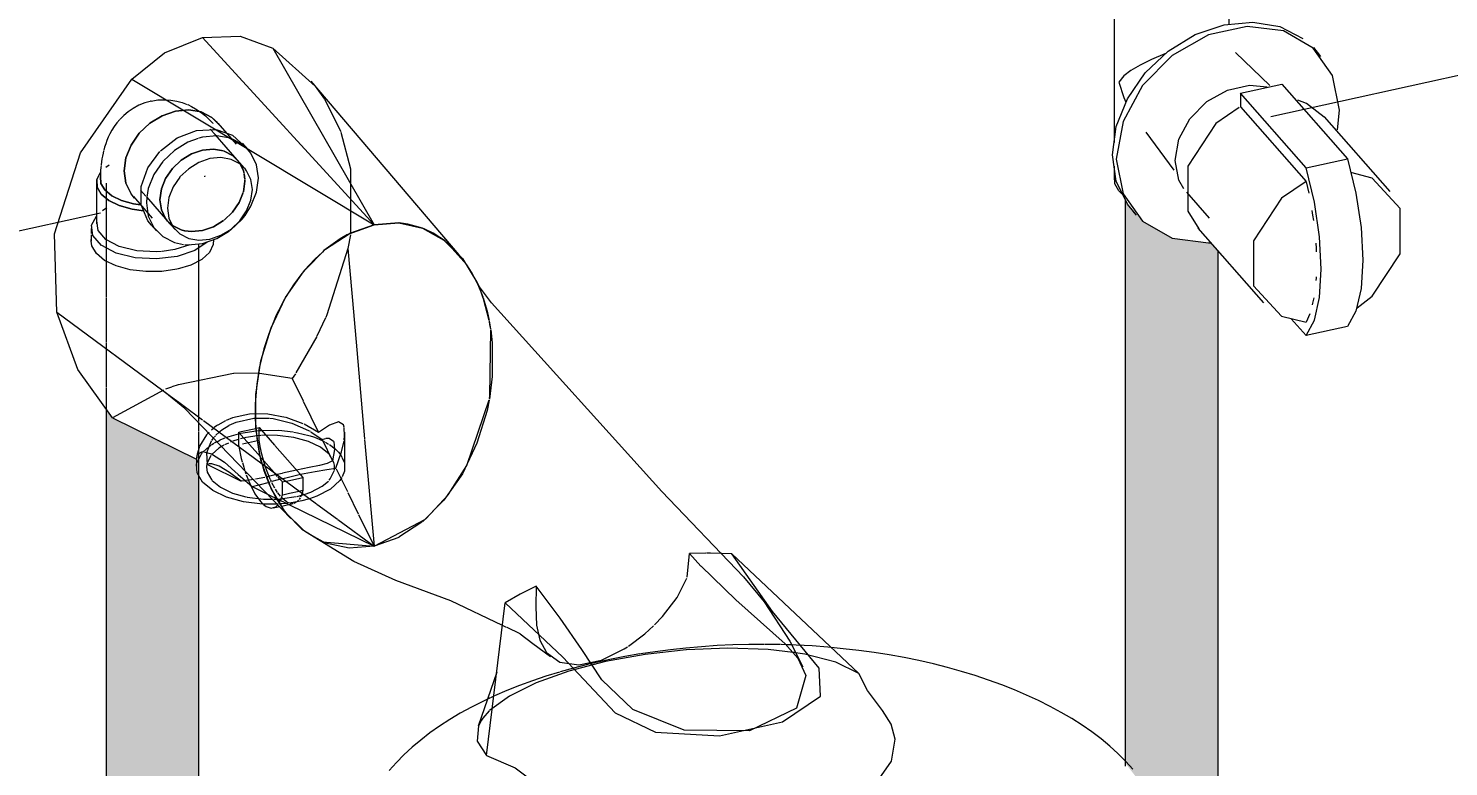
# Model space of a CAD drawing. Header units: metres. Extents: x -24.8 to 3.4, y -2.1 to 25.8.
# Drawn here: x -22.8094 to -22.4266, y 15.3163 to 15.5152 of the extents above; entities that cross this region are included whole.
import ezdxf

# ---------------------------------------------------------------- set-up
doc = ezdxf.new("R2010")
doc.units = ezdxf.units.M
for name, color, linetype, lineweight in [('A-ANNO-DIMS', 7, 'Continuous', 5), ('A-ANNO-DIMS-20', 7, 'Continuous', 5), ('P-PIPE', 7, 'Continuous', 5), ('P-SANR-FIXT', 7, 'Continuous', 5)]:
    doc.layers.add(name, color=color, linetype=linetype, lineweight=lineweight)
doc.styles.add('Century Gothic_1', font='GOTHIC.TTF', dxfattribs={"height": 0.02})
doc.dimstyles.new('Setores_1_mm', dxfattribs={"dimscale": 0.3048, "dimtxt": 0.020883, "dimasz": 0.208333, "dimexe": 0.15748, "dimexo": 0.098425, "dimgap": 0.114829, "dimtad": 1, "dimrnd": 0.01, "dimzin": 0, "dimdsep": 46, "dimtxsty": 'Century Gothic_1', "dimblk1": 'OBLIQUE', "dimblk2": 'OBLIQUE', "dimsah": 1, "dimcen": 0.09, "dimazin": 0, "dimtfac": 1, "dimtdec": 4, "dimtix": 1, "dimtmove": 0, "dimatfit": 3, "dimfxl": 1, "dimtvp": 1, "dimtolj": 1, "dimtzin": 0, "dimarcsym": 2})

# ---------------------------------------------------------------- blocks, each defined once
blk = doc.blocks.new('UT_Chuveiro ou ducha - UT_Elétrico-3241184-BWC GUARITA')
at = {"layer": 'P-SANR-FIXT'}
for p, q in [((-22.71624, 15.46228), (-22.76248, 15.51271)), ((-22.74347, 15.50989), (-22.73209, 15.49962)), ((-22.74347, 15.50989), (-22.71624, 15.46228)), ((-22.78149, 15.50155), (-22.71624, 15.46228)), ((-22.69328, 15.45421), (-22.73318, 15.50095)), ((-22.72337, 15.45962), (-22.72536, 15.45849)), ((-22.7071, 15.46248), (-22.70947, 15.46278)), ((-22.73568, 15.44913), (-22.73793, 15.44609)), ((-22.8017, 15.4387), (-22.77107, 15.41609)), ((-22.7446, 15.43291), (-22.74591, 15.42883)), ((-22.74825, 15.41406), (-22.74825, 15.40982)), ((-22.7867, 15.41024), (-22.7641, 15.39914)), ((-22.76411, 15.39946), (-22.76411, 15.39696)), ((-22.74592, 15.3961), (-22.7446, 15.39256)), ((-22.74906, 15.39175), (-22.7442, 15.38937)), ((-22.74343, 15.38597), (-22.74159, 15.38638)), ((-22.73982, 15.38446), (-22.73567, 15.38025)), ((-22.61978, 15.3736), (-22.62247, 15.37371)), ((-22.58554, 15.34136), (-22.61978, 15.3736)), ((-22.6859, 15.31928), (-22.68086, 15.3604)), ((-22.6734, 15.34949), (-22.66869, 15.34598)), ((-22.68315, 15.34173), (-22.68814, 15.32716))]:
    blk.add_line(p, q, dxfattribs=at)
at = {"layer": 'P-SANR-FIXT', "color": 8, "true_color": 0x808080}
for p, q in [((-22.73209, 15.49962), (-22.72959, 15.49612)), ((-22.72959, 15.49612), (-22.72522, 15.48741)), ((-22.75112, 15.47755), (-22.75309, 15.4798)), ((-22.77187, 15.46329), (-22.76986, 15.461)), ((-22.7229, 15.45987), (-22.72315, 15.45974)), ((-22.71624, 15.46228), (-22.72282, 15.45991)), ((-22.70952, 15.46279), (-22.71624, 15.46228)), ((-22.70315, 15.46137), (-22.7071, 15.46248)), ((-22.70276, 15.46121), (-22.703, 15.46131)), ((-22.697, 15.45782), (-22.7003, 15.46003)), ((-22.72929, 15.45566), (-22.72973, 15.4553)), ((-22.72536, 15.45849), (-22.72917, 15.45576)), ((-22.73219, 15.45304), (-22.73496, 15.45001)), ((-22.7351, 15.44984), (-22.73568, 15.44913)), ((-22.68838, 15.44648), (-22.68997, 15.44952)), ((-22.73793, 15.44609), (-22.73997, 15.44287)), ((-22.68849, 15.4467), (-22.68837, 15.44643)), ((-22.68831, 15.44631), (-22.68813, 15.44591)), ((-22.68737, 15.44409), (-22.6883, 15.44629)), ((-22.68808, 15.4458), (-22.68691, 15.44283)), ((-22.68679, 15.44249), (-22.68737, 15.44409)), ((-22.74, 15.44282), (-22.74072, 15.44156)), ((-22.68519, 15.43647), (-22.68672, 15.44228)), ((-22.74257, 15.43788), (-22.7446, 15.43291)), ((-22.68517, 15.43634), (-22.6848, 15.43423)), ((-22.74591, 15.42883), (-22.74716, 15.4236)), ((-22.75414, 15.4222), (-22.76895, 15.41919)), ((-22.74731, 15.42225), (-22.75401, 15.42221)), ((-22.77299, 15.4177), (-22.7867, 15.41024)), ((-22.77082, 15.41854), (-22.7724, 15.41794)), ((-22.76903, 15.41917), (-22.77072, 15.41858)), ((-22.74783, 15.41932), (-22.74825, 15.41406)), ((-22.77107, 15.41609), (-22.76789, 15.41375)), ((-22.76779, 15.41367), (-22.76247, 15.40975)), ((-22.69119, 15.39744), (-22.68518, 15.41511)), ((-22.75336, 15.40912), (-22.7486, 15.41016)), ((-22.7486, 15.41016), (-22.74815, 15.4102)), ((-22.74825, 15.40982), (-22.74783, 15.40475)), ((-22.76219, 15.40954), (-22.74635, 15.39786)), ((-22.75839, 15.40826), (-22.75928, 15.40761)), ((-22.75627, 15.40946), (-22.75832, 15.4083)), ((-22.75799, 15.40642), (-22.75774, 15.40664)), ((-22.75525, 15.40829), (-22.75336, 15.40912)), ((-22.74685, 15.39971), (-22.75274, 15.4064)), ((-22.75274, 15.4064), (-22.75274, 15.40294)), ((-22.7525, 15.40645), (-22.74811, 15.40741)), ((-22.7633, 15.40249), (-22.76392, 15.40048)), ((-22.76229, 15.40112), (-22.76069, 15.40254)), ((-22.76128, 15.40088), (-22.76003, 15.40405)), ((-22.75998, 15.40413), (-22.75928, 15.40508)), ((-22.75281, 15.40441), (-22.7543, 15.40393)), ((-22.75274, 15.40294), (-22.75266, 15.4025)), ((-22.76109, 15.39766), (-22.76128, 15.40086)), ((-22.74715, 15.40076), (-22.74592, 15.3961)), ((-22.76109, 15.39766), (-22.75207, 15.39323)), ((-22.75136, 15.39692), (-22.75104, 15.39592)), ((-22.75098, 15.39575), (-22.75077, 15.39513)), ((-22.69622, 15.38953), (-22.69122, 15.39738)), ((-22.75094, 15.39332), (-22.75207, 15.39323)), ((-22.74855, 15.39366), (-22.75078, 15.39334)), ((-22.74906, 15.39175), (-22.74692, 15.39228)), ((-22.7446, 15.39256), (-22.74257, 15.38849)), ((-22.74596, 15.38838), (-22.74331, 15.38834)), ((-22.7442, 15.38937), (-22.74233, 15.38845)), ((-22.70229, 15.38302), (-22.69626, 15.38948)), ((-22.74043, 15.38524), (-22.73982, 15.38446)), ((-22.71624, 15.37564), (-22.70234, 15.38298)), ((-22.70334, 15.38213), (-22.70951, 15.37808)), ((-22.70958, 15.37805), (-22.71624, 15.37564)), ((-22.63186, 15.36731), (-22.63121, 15.37371)), ((-22.62678, 15.37378), (-22.63121, 15.37371)), ((-22.63121, 15.37371), (-22.62815, 15.37031)), ((-22.68051, 15.3538), (-22.6816, 15.35432)), ((-22.67684, 15.35205), (-22.68037, 15.35374)), ((-22.67684, 15.35205), (-22.6734, 15.34949)), ((-22.62797, 15.34859), (-22.63218, 15.34823)), ((-22.62374, 15.34888), (-22.62797, 15.34859)), ((-22.60669, 15.34915), (-22.61096, 15.34921)), ((-22.60521, 15.3491), (-22.60649, 15.34914)), ((-22.60541, 15.34933), (-22.60199, 15.34547)), ((-22.63222, 15.34822), (-22.63636, 15.34778)), ((-22.66252, 15.34281), (-22.66604, 15.34182)), ((-22.68394, 15.33524), (-22.6848, 15.33484)), ((-22.68517, 15.33127), (-22.6869, 15.32932)), ((-22.68748, 15.32847), (-22.68811, 15.32726)), ((-22.68709, 15.32906), (-22.68729, 15.32877))]:
    blk.add_line(p, q, dxfattribs=at)
at = {"layer": 'P-SANR-FIXT', "color": 254, "true_color": 0xdfdfdf}
for p, q in [((-22.75257, 15.47913), (-22.75236, 15.47882)), ((-22.75242, 15.40604), (-22.75215, 15.4061)), ((-22.75209, 15.40612), (-22.74801, 15.40675)), ((-22.74721, 15.40415), (-22.74721, 15.40761)), ((-22.75828, 15.40401), (-22.75782, 15.40423)), ((-22.74673, 15.40549), (-22.74775, 15.40539)), ((-22.74721, 15.40415), (-22.74756, 15.40407)), ((-22.74693, 15.40258), (-22.74721, 15.40415)), ((-22.74536, 15.40556), (-22.74656, 15.4055)), ((-22.7299, 15.40398), (-22.72957, 15.40381)), ((-22.72932, 15.40368), (-22.72851, 15.4032)), ((-22.72826, 15.40305), (-22.72674, 15.4019)), ((-22.72687, 15.39749), (-22.72704, 15.39826)), ((-22.72516, 15.40015), (-22.72489, 15.39971)), ((-22.72488, 15.3997), (-22.72434, 15.39847)), ((-22.72432, 15.39839), (-22.72419, 15.39784)), ((-22.74484, 15.3944), (-22.74511, 15.39434)), ((-22.74242, 15.39495), (-22.7448, 15.39441)), ((-22.74224, 15.39446), (-22.74315, 15.39549)), ((-22.73606, 15.39494), (-22.7354, 15.39419)), ((-22.72693, 15.39608), (-22.72685, 15.39664)), ((-22.7446, 15.3929), (-22.74419, 15.39302)), ((-22.74371, 15.39315), (-22.74096, 15.39389)), ((-22.74158, 15.39372), (-22.7421, 15.3943)), ((-22.73983, 15.39321), (-22.7354, 15.39419)), ((-22.73607, 15.39058), (-22.7354, 15.39073)), ((-22.7354, 15.39073), (-22.73564, 15.38989)), ((-22.7354, 15.39419), (-22.7354, 15.39073)), ((-22.74167, 15.38753), (-22.74154, 15.38777)), ((-22.74105, 15.3865), (-22.73927, 15.38689)), ((-22.73861, 15.38736), (-22.73967, 15.38722)), ((-22.73618, 15.38779), (-22.73848, 15.38738)), ((-22.73806, 15.38716), (-22.7384, 15.38714)), ((-22.73729, 15.38743), (-22.73784, 15.3872)), ((-22.73362, 15.38846), (-22.73607, 15.38781)), ((-22.68493, 15.33478), (-22.68519, 15.33466))]:
    blk.add_line(p, q, dxfattribs=at)
at = {"layer": 'P-SANR-FIXT', "color": 9, "true_color": 0xbfbfbf}
for p, q in [((-22.75121, 15.47589), (-22.75105, 15.47457)), ((-22.75104, 15.47405), (-22.75143, 15.47117)), ((-22.75104, 15.47436), (-22.75104, 15.47405)), ((-22.77062, 15.46214), (-22.77159, 15.46299)), ((-22.7226, 15.45959), (-22.72326, 15.4559)), ((-22.72326, 15.4559), (-22.72168, 15.43787)), ((-22.72929, 15.43719), (-22.73163, 15.43223)), ((-22.72167, 15.43772), (-22.72079, 15.4276)), ((-22.73165, 15.43217), (-22.73727, 15.42237)), ((-22.72078, 15.4275), (-22.71878, 15.40462)), ((-22.73826, 15.42086), (-22.74714, 15.42224)), ((-22.73742, 15.42215), (-22.73826, 15.42086)), ((-22.73826, 15.42086), (-22.73532, 15.41482)), ((-22.7353, 15.41478), (-22.7312, 15.40635)), ((-22.74812, 15.4102), (-22.74446, 15.41015)), ((-22.73529, 15.40863), (-22.73993, 15.41034)), ((-22.75943, 15.4075), (-22.76006, 15.40696)), ((-22.75887, 15.40556), (-22.75799, 15.40642)), ((-22.75589, 15.40503), (-22.75277, 15.40596)), ((-22.74791, 15.40746), (-22.74721, 15.40761)), ((-22.74721, 15.40761), (-22.74308, 15.40292)), ((-22.7312, 15.40635), (-22.73509, 15.40854)), ((-22.73328, 15.40651), (-22.73025, 15.40442)), ((-22.72411, 15.39696), (-22.72411, 15.40641)), ((-22.76069, 15.40254), (-22.76023, 15.40287)), ((-22.76007, 15.40298), (-22.75937, 15.40342)), ((-22.75924, 15.40349), (-22.75828, 15.40401)), ((-22.7592, 15.40518), (-22.75897, 15.40545)), ((-22.75668, 15.40288), (-22.75701, 15.4027)), ((-22.75543, 15.40347), (-22.75652, 15.40296)), ((-22.75449, 15.40386), (-22.75492, 15.40369)), ((-22.74762, 15.40406), (-22.75164, 15.40318)), ((-22.74779, 15.40539), (-22.75061, 15.40495)), ((-22.74295, 15.40277), (-22.73617, 15.39506)), ((-22.73025, 15.40442), (-22.72929, 15.40472)), ((-22.73025, 15.40442), (-22.72744, 15.39863)), ((-22.72921, 15.40474), (-22.72829, 15.40479)), ((-22.72829, 15.40479), (-22.72715, 15.40397)), ((-22.71876, 15.40439), (-22.71624, 15.37564)), ((-22.76392, 15.40048), (-22.7641, 15.39914)), ((-22.75172, 15.39819), (-22.75136, 15.39692)), ((-22.74315, 15.39549), (-22.74667, 15.3995)), ((-22.72704, 15.39826), (-22.72829, 15.40043)), ((-22.72674, 15.4019), (-22.7258, 15.40097)), ((-22.7258, 15.40097), (-22.72517, 15.40016)), ((-22.74619, 15.39773), (-22.73177, 15.3871)), ((-22.74094, 15.3953), (-22.74242, 15.39495)), ((-22.72685, 15.39664), (-22.72687, 15.39749)), ((-22.7264, 15.39651), (-22.72342, 15.39038)), ((-22.74566, 15.39422), (-22.74819, 15.39372)), ((-22.74687, 15.3923), (-22.74481, 15.39285)), ((-22.74096, 15.39389), (-22.74044, 15.39403)), ((-22.72799, 15.39105), (-22.73161, 15.38916)), ((-22.74314, 15.38835), (-22.74231, 15.38838)), ((-22.7423, 15.38844), (-22.73957, 15.3871)), ((-22.73921, 15.38692), (-22.71624, 15.37564)), ((-22.73161, 15.38916), (-22.73362, 15.38846)), ((-22.73161, 15.38698), (-22.72612, 15.38293)), ((-22.72332, 15.39018), (-22.7205, 15.38438)), ((-22.72603, 15.38286), (-22.71624, 15.37564)), ((-22.7204, 15.38418), (-22.71624, 15.37564)), ((-22.604, 15.34906), (-22.60508, 15.34909)), ((-22.6028, 15.347), (-22.60326, 15.34707)), ((-22.6869, 15.32932), (-22.68709, 15.32906)), ((-22.68729, 15.32877), (-22.68748, 15.32847))]:
    blk.add_line(p, q, dxfattribs=at)
at = {"layer": 'P-SANR-FIXT', "color": 7, "true_color": 0xefefef}
for p, q in [((-22.74786, 15.40677), (-22.74726, 15.40682)), ((-22.74714, 15.40683), (-22.74654, 15.40687)), ((-22.74389, 15.39305), (-22.74416, 15.39365)), ((-22.74093, 15.39297), (-22.74158, 15.39372)), ((-22.74093, 15.38952), (-22.74093, 15.39297)), ((-22.74079, 15.393), (-22.74014, 15.39315)), ((-22.73898, 15.38995), (-22.7364, 15.39051)), ((-22.74145, 15.38796), (-22.7412, 15.3886)), ((-22.74114, 15.38877), (-22.74094, 15.38949)), ((-22.74093, 15.38848), (-22.73725, 15.38904)), ((-22.74084, 15.38954), (-22.73903, 15.38993)), ((-22.73918, 15.3869), (-22.73805, 15.38715)), ((-22.73858, 15.38716), (-22.73893, 15.38723)), ((-22.73655, 15.38811), (-22.73701, 15.38763)), ((-22.73697, 15.3891), (-22.73515, 15.38958)), ((-22.73614, 15.38874), (-22.73642, 15.38828)), ((-22.73564, 15.38989), (-22.73606, 15.38889))]:
    blk.add_line(p, q, dxfattribs=at)
at = {"layer": 'P-SANR-FIXT', "color": 7, "true_color": 0xf7f7f7}
for p, q in [((-22.74299, 15.39135), (-22.74375, 15.39277)), ((-22.74223, 15.39014), (-22.7428, 15.39102)), ((-22.74145, 15.38911), (-22.74215, 15.39003))]:
    blk.add_line(p, q, dxfattribs=at)
at = {"layer": 'P-SANR-FIXT'}
for points in [[(-22.76248, 15.51271, 0), (-22.7523, 15.5131, 0), (-22.74347, 15.50989, 0)], [(-22.78149, 15.50155, 0), (-22.77267, 15.50864, 0), (-22.76248, 15.51271, 0)], [(-22.8017, 15.4387, 0), (-22.80239, 15.45988, 0), (-22.79537, 15.48169, 0), (-22.78149, 15.50155, 0)], [(-22.73446, 15.37933, 0), (-22.73508, 15.37978, 0), (-22.74006, 15.38475, 0), (-22.74399, 15.39121, 0), (-22.74672, 15.39889, 0), (-22.74811, 15.40744, 0), (-22.74811, 15.4165, 0), (-22.74672, 15.42566, 0), (-22.74399, 15.43453, 0), (-22.74006, 15.44272, 0), (-22.73508, 15.44987, 0), (-22.72928, 15.45567, 0), (-22.72291, 15.45987, 0), (-22.71624, 15.46228, 0)], [(-22.71624, 15.46228, 0), (-22.70958, 15.46279, 0), (-22.70321, 15.46139, 0), (-22.69741, 15.45813, 0), (-22.69243, 15.45317, 0), (-22.68855, 15.44682, 0)], [(-22.7003, 15.46003, 0), (-22.70234, 15.46104, 0), (-22.70276, 15.46121, 0)], [(-22.68997, 15.44952, 0), (-22.69119, 15.45146, 0), (-22.69681, 15.45767, 0)], [(-22.72973, 15.4553, 0), (-22.73015, 15.45494, 0), (-22.73219, 15.45304, 0)], [(-22.63866, 15.39045, 0), (-22.68458, 15.4412, 0), (-22.68778, 15.44559, 0), (-22.6888, 15.44734, 0)], [(-22.74072, 15.44156, 0), (-22.7413, 15.44047, 0), (-22.74257, 15.43788, 0)], [(-22.7867, 15.41024, 0), (-22.79603, 15.4233, 0), (-22.8017, 15.4387, 0)], [(-22.74716, 15.4236, 0), (-22.74748, 15.42175, 0), (-22.74783, 15.41932, 0)], [(-22.73867, 15.3831, 0), (-22.76724, 15.41274, 0), (-22.77257, 15.4172, 0)], [(-22.74783, 15.40475, 0), (-22.74749, 15.40247, 0), (-22.74715, 15.40076, 0)], [(-22.7641, 15.39914, 0), (-22.76381, 15.40046, 0), (-22.76242, 15.40116, 0)], [(-22.76242, 15.40116, 0), (-22.76005, 15.40058, 0), (-22.75657, 15.39827, 0), (-22.75282, 15.39503, 0), (-22.74906, 15.39175, 0)], [(-22.76242, 15.39294, 0), (-22.76388, 15.39545, 0), (-22.76404, 15.39781, 0)], [(-22.74208, 15.38702, 0), (-22.7463, 15.38703, 0), (-22.75137, 15.38765, 0), (-22.75595, 15.38891, 0), (-22.75972, 15.39071, 0), (-22.76242, 15.39294, 0)], [(-22.74604, 15.38693, 0), (-22.74534, 15.38641, 0), (-22.74393, 15.38593, 0), (-22.74268, 15.38631, 0), (-22.74203, 15.38695, 0)], [(-22.74257, 15.38849, 0), (-22.7413, 15.38646, 0), (-22.74043, 15.38524, 0)], [(-22.63866, 15.39045, 0), (-22.61665, 15.36742, 0), (-22.61105, 15.36066, 0), (-22.60421, 15.35012, 0), (-22.60071, 15.34319, 0)], [(-22.6816, 15.35432, 0), (-22.69555, 15.36097, 0), (-22.71035, 15.36641, 0), (-22.72168, 15.37151, 0), (-22.73471, 15.37951, 0)], [(-22.5963, 15.34285, 0), (-22.6088, 15.35808, 0), (-22.61978, 15.3736, 0)], [(-22.67255, 15.36494, 0), (-22.67689, 15.36277, 0), (-22.68086, 15.3604, 0)], [(-22.60199, 15.34547, 0), (-22.59985, 15.34082, 0), (-22.6024, 15.33203, 0), (-22.61503, 15.32592, 0), (-22.63261, 15.3261, 0), (-22.64651, 15.33165, 0), (-22.65483, 15.33963, 0), (-22.66026, 15.34783, 0), (-22.66607, 15.35626, 0), (-22.67255, 15.36494, 0)], [(-22.68086, 15.3604, 0), (-22.66531, 15.34578, 0), (-22.65124, 15.3308, 0)], [(-22.51174, 15.31556, 0), (-22.51366, 15.3177, 0), (-22.51574, 15.31977, 0), (-22.51795, 15.32178, 0), (-22.52031, 15.32373, 0), (-22.5228, 15.32562, 0), (-22.52542, 15.32744, 0), (-22.52817, 15.3292, 0), (-22.53104, 15.33089, 0), (-22.53403, 15.33252, 0), (-22.53713, 15.33408, 0), (-22.54035, 15.33556, 0), (-22.54366, 15.33698, 0), (-22.54708, 15.33833, 0), (-22.55059, 15.3396, 0), (-22.55419, 15.3408, 0), (-22.55788, 15.34192, 0), (-22.56165, 15.34297, 0), (-22.56549, 15.34394, 0), (-22.5694, 15.34483, 0), (-22.57337, 15.34564, 0), (-22.5774, 15.34637, 0), (-22.58148, 15.34702, 0), (-22.58561, 15.34758, 0), (-22.58977, 15.34806, 0), (-22.59299, 15.34837, 0)], [(-22.65124, 15.3308, 0), (-22.64035, 15.32553, 0), (-22.62313, 15.32458, 0), (-22.60615, 15.32831, 0), (-22.59591, 15.33528, 0), (-22.5963, 15.34285, 0)], [(-22.5792, 15.33144, 0), (-22.58326, 15.33682, 0), (-22.58554, 15.34136, 0)], [(-22.68526, 15.33463, 0), (-22.68692, 15.33385, 0), (-22.69001, 15.33228, 0), (-22.69298, 15.33064, 0), (-22.69583, 15.32894, 0), (-22.69856, 15.32718, 0), (-22.70117, 15.32534, 0), (-22.70364, 15.32345, 0), (-22.70597, 15.32149, 0), (-22.70817, 15.31947, 0), (-22.71022, 15.31738, 0), (-22.71213, 15.31524, 0)], [(-22.5758, 15.32366, 0), (-22.57683, 15.32768, 0), (-22.5792, 15.33144, 0)], [(-22.68811, 15.32726, 0), (-22.68845, 15.32316, 0), (-22.6859, 15.31928, 0)], [(-22.60626, 15.30003, 0), (-22.59597, 15.30304, 0), (-22.58729, 15.30714, 0), (-22.58076, 15.31212, 0), (-22.57681, 15.31774, 0), (-22.5758, 15.32366, 0)], [(-22.6859, 15.31928, 0), (-22.67816, 15.31594, 0), (-22.67174, 15.31112, 0)]]:
    blk.add_polyline3d(points, dxfattribs=at)
at = {"layer": 'P-SANR-FIXT', "color": 8, "true_color": 0x808080}
for points in [[(-22.72515, 15.48724, 0), (-22.72258, 15.47738, 0), (-22.72255, 15.45994, 0)], [(-22.76543, 15.48136, 0), (-22.76248, 15.48237, 0), (-22.75952, 15.48265, 0), (-22.75676, 15.48218, 0)], [(-22.77393, 15.46903, 0), (-22.77354, 15.47192, 0), (-22.77239, 15.47478, 0), (-22.77057, 15.47743, 0), (-22.7682, 15.47967, 0), (-22.76544, 15.48135, 0)], [(-22.75112, 15.47755, 0), (-22.75238, 15.47869, 0), (-22.75475, 15.47989, 0), (-22.75751, 15.48037, 0), (-22.76047, 15.48009, 0), (-22.76343, 15.47907, 0), (-22.76619, 15.47738, 0), (-22.76855, 15.47515, 0)], [(-22.75661, 15.48213, 0), (-22.75439, 15.48098, 0), (-22.75257, 15.47913, 0)], [(-22.76856, 15.47514, 0), (-22.77038, 15.4725, 0), (-22.77153, 15.46964, 0), (-22.77192, 15.46675, 0)], [(-22.74903, 15.47177, 0), (-22.74942, 15.47448, 0), (-22.75056, 15.47685, 0), (-22.75108, 15.47751, 0)], [(-22.75056, 15.46602, 0), (-22.74942, 15.46888, 0), (-22.74903, 15.47177, 0)], [(-22.77187, 15.46329, 0), (-22.77239, 15.46396, 0), (-22.77354, 15.46632, 0), (-22.77393, 15.46903, 0)], [(-22.77192, 15.46675, 0), (-22.77153, 15.46403, 0), (-22.77038, 15.46167, 0), (-22.76856, 15.45982, 0), (-22.76619, 15.45862, 0), (-22.76343, 15.45815, 0), (-22.76047, 15.45843, 0), (-22.75751, 15.45945, 0), (-22.75549, 15.4606, 0)], [(-22.75536, 15.46069, 0), (-22.75475, 15.46113, 0), (-22.75238, 15.46337, 0), (-22.75056, 15.46602, 0)], [(-22.68684, 15.44262, 0), (-22.68577, 15.43903, 0), (-22.68519, 15.43646, 0)], [(-22.68479, 15.43418, 0), (-22.685, 15.43545, 0), (-22.68515, 15.43624, 0)], [(-22.68476, 15.43396, 0), (-22.68437, 15.43048, 0), (-22.68437, 15.42142, 0), (-22.68515, 15.41529, 0)], [(-22.68511, 15.4155, 0), (-22.685, 15.41617, 0), (-22.68475, 15.43387, 0)], [(-22.68519, 15.41506, 0), (-22.68577, 15.41226, 0), (-22.68849, 15.40339, 0), (-22.69243, 15.3952, 0), (-22.69741, 15.38805, 0), (-22.70321, 15.38224, 0)], [(-22.74825, 15.41135, 0), (-22.74979, 15.41124, 0), (-22.75439, 15.41023, 0), (-22.75608, 15.40955, 0)], [(-22.76069, 15.40636, 0), (-22.76134, 15.40564, 0), (-22.76325, 15.4026, 0)], [(-22.75771, 15.40666, 0), (-22.75727, 15.40701, 0), (-22.75536, 15.40823, 0)], [(-22.75701, 15.4027, 0), (-22.75804, 15.40207, 0), (-22.75988, 15.40048, 0)], [(-22.76404, 15.39781, 0), (-22.76399, 15.39805, 0), (-22.76275, 15.40059, 0), (-22.76249, 15.40089, 0)], [(-22.76021, 15.40009, 0), (-22.76128, 15.3979, 0), (-22.76138, 15.39709, 0)], [(-22.76139, 15.39696, 0), (-22.76119, 15.39565, 0), (-22.75993, 15.39349, 0)], [(-22.75996, 15.39786, 0), (-22.76063, 15.39785, 0), (-22.76109, 15.39766, 0)], [(-22.75207, 15.39323, 0), (-22.75522, 15.39554, 0), (-22.758, 15.3972, 0), (-22.75993, 15.39785, 0)], [(-22.7507, 15.39493, 0), (-22.74973, 15.39253, 0), (-22.74833, 15.3898, 0), (-22.74683, 15.38773, 0), (-22.74625, 15.38712, 0)], [(-22.75983, 15.39338, 0), (-22.75759, 15.39156, 0), (-22.75434, 15.39, 0), (-22.75077, 15.389, 0)], [(-22.75064, 15.38897, 0), (-22.75039, 15.38892, 0), (-22.74601, 15.38838, 0)], [(-22.73567, 15.38025, 0), (-22.73015, 15.37688, 0), (-22.71624, 15.37564, 0)], [(-22.71624, 15.37564, 0), (-22.72291, 15.37513, 0), (-22.72928, 15.37653, 0), (-22.73446, 15.37933, 0)], [(-22.62257, 15.37371, 0), (-22.62551, 15.37377, 0), (-22.62659, 15.37378, 0)], [(-22.6281, 15.37026, 0), (-22.61871, 15.36118, 0), (-22.60541, 15.34933, 0)], [(-22.67255, 15.36494, 0), (-22.67266, 15.35931, 0), (-22.67246, 15.35439, 0), (-22.67157, 15.35033, 0), (-22.66976, 15.34707, 0)], [(-22.64061, 15.35449, 0), (-22.63845, 15.35677, 0), (-22.63456, 15.36184, 0), (-22.63193, 15.36707, 0)], [(-22.64769, 15.3487, 0), (-22.64323, 15.35208, 0), (-22.64091, 15.35421, 0)], [(-22.66976, 15.34707, 0), (-22.66616, 15.34445, 0), (-22.66102, 15.34366, 0), (-22.65492, 15.34496, 0), (-22.64879, 15.34799, 0), (-22.6479, 15.34856, 0)], [(-22.61119, 15.34921, 0), (-22.61523, 15.34918, 0), (-22.61949, 15.34907, 0), (-22.62374, 15.34888, 0)], [(-22.59299, 15.34837, 0), (-22.59397, 15.34846, 0), (-22.59819, 15.34878, 0), (-22.60244, 15.349, 0), (-22.60386, 15.34905, 0)], [(-22.65381, 15.34457, 0), (-22.66375, 15.34199, 0), (-22.67252, 15.33886, 0), (-22.67976, 15.33527, 0), (-22.68508, 15.33136, 0)], [(-22.65478, 15.3447, 0), (-22.65868, 15.3438, 0), (-22.66251, 15.34282, 0)], [(-22.6446, 15.34663, 0), (-22.64865, 15.34593, 0), (-22.65265, 15.34515, 0), (-22.65478, 15.3447, 0)], [(-22.63207, 15.34772, 0), (-22.64314, 15.3465, 0), (-22.65381, 15.34457, 0)], [(-22.63636, 15.34778, 0), (-22.6405, 15.34725, 0), (-22.64443, 15.34666, 0)], [(-22.60326, 15.34707, 0), (-22.61005, 15.34781, 0), (-22.62084, 15.34818, 0), (-22.63201, 15.34772, 0)], [(-22.58554, 15.34136, 0), (-22.59178, 15.34441, 0), (-22.60017, 15.34656, 0), (-22.60267, 15.34698, 0)], [(-22.66626, 15.34176, 0), (-22.66994, 15.34062, 0), (-22.67353, 15.33941, 0), (-22.67702, 15.33813, 0), (-22.68043, 15.33677, 0), (-22.68373, 15.33535, 0)]]:
    blk.add_polyline3d(points, dxfattribs=at)
at = {"layer": 'P-SANR-FIXT', "color": 9, "true_color": 0xbfbfbf}
for points in [[(-22.7523, 15.47873, 0), (-22.75143, 15.47677, 0), (-22.75125, 15.4761, 0)], [(-22.75148, 15.47096, 0), (-22.75257, 15.4683, 0), (-22.75439, 15.46566, 0), (-22.75658, 15.46356, 0)], [(-22.75676, 15.46342, 0), (-22.75952, 15.46173, 0), (-22.76248, 15.46071, 0), (-22.76544, 15.46043, 0), (-22.76724, 15.46065, 0)], [(-22.76728, 15.46066, 0), (-22.7682, 15.46091, 0), (-22.77057, 15.46211, 0)], [(-22.72326, 15.4559, 0), (-22.72893, 15.43801, 0), (-22.72926, 15.43727, 0)], [(-22.74006, 15.41037, 0), (-22.74486, 15.41126, 0), (-22.74813, 15.41135, 0)], [(-22.74434, 15.41014, 0), (-22.74346, 15.41004, 0), (-22.73841, 15.40886, 0), (-22.73389, 15.40686, 0), (-22.73345, 15.40662, 0)], [(-22.7258, 15.40919, 0), (-22.72822, 15.40827, 0), (-22.7312, 15.40635, 0)], [(-22.72426, 15.40777, 0), (-22.72443, 15.40839, 0), (-22.7258, 15.40919, 0)], [(-22.72428, 15.4043, 0), (-22.72416, 15.40538, 0), (-22.72424, 15.40768, 0)], [(-22.75266, 15.4025, 0), (-22.752, 15.39928, 0), (-22.75178, 15.39841, 0)], [(-22.75077, 15.40492, 0), (-22.75106, 15.40486, 0), (-22.7522, 15.40458, 0)], [(-22.72829, 15.40043, 0), (-22.73063, 15.40235, 0), (-22.73389, 15.40391, 0), (-22.73784, 15.405, 0), (-22.74222, 15.40553, 0), (-22.74536, 15.40556, 0)], [(-22.7271, 15.40387, 0), (-22.72685, 15.40176, 0), (-22.72744, 15.39863, 0)], [(-22.7265, 15.3967, 0), (-22.72496, 15.40114, 0), (-22.72432, 15.4041, 0)], [(-22.72744, 15.39863, 0), (-22.72882, 15.39798, 0), (-22.73094, 15.39745, 0), (-22.73375, 15.39687, 0), (-22.73716, 15.39616, 0), (-22.74087, 15.39531, 0)], [(-22.7404, 15.39403, 0), (-22.73606, 15.39508, 0), (-22.73214, 15.39584, 0), (-22.72893, 15.39633, 0), (-22.7265, 15.3967, 0)], [(-22.72416, 15.39766, 0), (-22.72423, 15.39586, 0), (-22.72479, 15.39439, 0)], [(-22.7249, 15.39418, 0), (-22.72548, 15.39333, 0), (-22.72799, 15.39105, 0)], [(-22.73988, 15.3872, 0), (-22.74108, 15.38709, 0), (-22.74147, 15.38706, 0)]]:
    blk.add_polyline3d(points, dxfattribs=at)
at = {"layer": 'P-SANR-FIXT', "color": 254, "true_color": 0xdfdfdf}
for points in [[(-22.74654, 15.40687, 0), (-22.74192, 15.40689, 0), (-22.73801, 15.40647, 0)], [(-22.73783, 15.40644, 0), (-22.73685, 15.40626, 0), (-22.73381, 15.40552, 0)], [(-22.75769, 15.40429, 0), (-22.75662, 15.40475, 0), (-22.75638, 15.40485, 0)], [(-22.74555, 15.39725, 0), (-22.74647, 15.40049, 0), (-22.74691, 15.40249, 0)], [(-22.73371, 15.40549, 0), (-22.73227, 15.40501, 0), (-22.7302, 15.40413, 0)], [(-22.72834, 15.39344, 0), (-22.72802, 15.39383, 0), (-22.72694, 15.39601, 0)], [(-22.73509, 15.3896, 0), (-22.73331, 15.39023, 0), (-22.73019, 15.39185, 0), (-22.72854, 15.39322, 0)]]:
    blk.add_polyline3d(points, dxfattribs=at)
at = {"layer": 'P-SANR-FIXT', "color": 7, "true_color": 0xefefef}
for points in [[(-22.7442, 15.39374, 0), (-22.74545, 15.39696, 0), (-22.74555, 15.39725, 0)], [(-22.74226, 15.38838, 0), (-22.7415, 15.38843, 0), (-22.74102, 15.38847, 0)]]:
    blk.add_polyline3d(points, dxfattribs=at)
at = {"layer": 'P-SANR-FIXT', "color": 7, "true_color": 0xf7f7f7}
blk.add_polyline3d([(-22.73907, 15.38727, 0), (-22.73981, 15.38762, 0), (-22.74118, 15.38881, 0)], dxfattribs=at)
blk = doc.blocks.new('Joelho 45_90 - Agua Fria_Soldavel - MEP - Tigre - Standard-3523191-BWC GUARITA')
at = {"layer": 'P-PIPE', "color": 8, "true_color": 0x808080}
for p, q in [((-22.77627, 15.49562), (-22.77646, 15.49556)), ((-22.76409, 15.48767), (-22.75893, 15.48794)), ((-22.75331, 15.48398), (-22.75827, 15.48962)), ((-22.75824, 15.48958), (-22.75779, 15.48899)), ((-22.76248, 15.48584), (-22.76345, 15.48559)), ((-22.75009, 15.48244), (-22.7517, 15.48427)), ((-22.79094, 15.47444), (-22.79002, 15.47626)), ((-22.79002, 15.47626), (-22.79094, 15.47444)), ((-22.78763, 15.47837), (-22.78851, 15.47771)), ((-22.79105, 15.47352), (-22.79105, 15.46252)), ((-22.7811, 15.46985), (-22.77599, 15.46404)), ((-22.78829, 15.46686), (-22.78943, 15.46605)), ((-22.79245, 15.4613), (-22.79245, 15.45994)), ((-22.79245, 15.4596), (-22.79245, 15.45784)), ((-22.77648, 15.46248), (-22.77487, 15.46065)), ((-22.75534, 15.46051), (-22.75511, 15.46068)), ((-22.79245, 15.45797), (-22.79235, 15.45874)), ((-22.76988, 15.45561), (-22.77333, 15.45509)), ((-22.76591, 15.45689), (-22.76988, 15.45561)), ((-22.75945, 15.45784), (-22.75945, 15.45829)), ((-22.76941, 15.45027), (-22.77345, 15.44969))]:
    blk.add_line(p, q, dxfattribs=at)
at = {"layer": 'P-PIPE', "color": 254, "true_color": 0xdfdfdf}
blk.add_line((-22.75257, 15.47913), (-22.75236, 15.47882), dxfattribs=at)
at = {"layer": 'P-PIPE', "color": 9, "true_color": 0xbfbfbf}
for p, q in [((-22.7523, 15.47873), (-22.75143, 15.47677)), ((-22.75143, 15.47677), (-22.75125, 15.4761)), ((-22.75121, 15.47589), (-22.75105, 15.47457)), ((-22.75104, 15.47405), (-22.75143, 15.47117)), ((-22.75104, 15.47436), (-22.75104, 15.47405)), ((-22.75676, 15.46342), (-22.75952, 15.46173)), ((-22.77062, 15.46214), (-22.77159, 15.46299))]:
    blk.add_line(p, q, dxfattribs=at)
at = {"layer": 'P-PIPE', "color": 8, "true_color": 0x808080}
for points in [[(-22.77661, 15.49552, 0), (-22.77801, 15.49513, 0), (-22.77965, 15.49446, 0), (-22.78115, 15.49365, 0), (-22.78249, 15.49273, 0), (-22.78367, 15.49175, 0), (-22.78468, 15.49074, 0)], [(-22.77627, 15.49562, 0), (-22.77449, 15.4959, 0), (-22.77272, 15.49598, 0), (-22.77102, 15.49587, 0), (-22.76941, 15.4956, 0), (-22.76794, 15.4952, 0), (-22.7666, 15.49471, 0)], [(-22.76645, 15.49464, 0), (-22.76539, 15.49414, 0), (-22.76431, 15.49354, 0), (-22.76333, 15.4929, 0), (-22.76246, 15.49226, 0), (-22.76167, 15.4916, 0), (-22.76095, 15.49094, 0), (-22.76029, 15.49028, 0), (-22.75969, 15.48962, 0), (-22.75966, 15.48959, 0)], [(-22.78475, 15.49065, 0), (-22.78554, 15.48972, 0), (-22.78627, 15.48872, 0)], [(-22.76976, 15.4929, 0), (-22.77334, 15.49167, 0), (-22.77667, 15.48963, 0), (-22.77954, 15.48693, 0), (-22.78173, 15.48374, 0), (-22.78311, 15.48028, 0), (-22.78358, 15.47679, 0), (-22.78311, 15.47351, 0), (-22.78173, 15.47065, 0)], [(-22.78077, 15.46949, 0), (-22.78173, 15.47065, 0), (-22.78311, 15.47351, 0), (-22.78358, 15.47679, 0), (-22.78311, 15.48028, 0), (-22.78173, 15.48374, 0), (-22.77954, 15.48693, 0), (-22.77667, 15.48963, 0), (-22.77334, 15.49167, 0), (-22.76976, 15.4929, 0)], [(-22.75779, 15.48899, 0), (-22.75998, 15.49121, 0), (-22.76285, 15.49267, 0), (-22.76618, 15.49324, 0), (-22.76976, 15.4929, 0)], [(-22.76976, 15.4929, 0), (-22.76618, 15.49324, 0), (-22.76285, 15.49267, 0), (-22.75998, 15.49121, 0), (-22.75842, 15.48979, 0)], [(-22.78627, 15.48872, 0), (-22.78689, 15.48774, 0), (-22.78741, 15.48678, 0), (-22.78786, 15.48586, 0), (-22.78824, 15.48496, 0), (-22.78856, 15.48408, 0), (-22.78883, 15.48323, 0), (-22.78906, 15.4824, 0)], [(-22.7738, 15.4822, 0), (-22.76925, 15.48567, 0), (-22.76409, 15.48767, 0)], [(-22.75497, 15.48559, 0), (-22.75857, 15.48621, 0), (-22.76248, 15.48584, 0)], [(-22.75882, 15.48793, 0), (-22.75438, 15.48645, 0), (-22.75101, 15.48339, 0)], [(-22.76363, 15.48554, 0), (-22.76639, 15.48449, 0), (-22.77004, 15.48227, 0), (-22.77304, 15.47945, 0)], [(-22.76543, 15.48136, 0), (-22.76248, 15.48237, 0), (-22.75952, 15.48265, 0), (-22.75676, 15.48218, 0)], [(-22.75073, 15.48311, 0), (-22.7518, 15.48399, 0), (-22.75493, 15.48558, 0)], [(-22.74737, 15.47489, 0), (-22.74789, 15.47844, 0), (-22.7494, 15.48156, 0), (-22.75071, 15.48309, 0)], [(-22.78912, 15.48217, 0), (-22.78926, 15.48159, 0), (-22.78943, 15.48079, 0), (-22.78957, 15.48, 0), (-22.78969, 15.47922, 0), (-22.78978, 15.47845, 0)], [(-22.77624, 15.46221, 0), (-22.77717, 15.46336, 0), (-22.77897, 15.46763, 0), (-22.77897, 15.47259, 0), (-22.77717, 15.47765, 0), (-22.77393, 15.48206, 0)], [(-22.77316, 15.47931, 0), (-22.77557, 15.47582, 0), (-22.77707, 15.47204, 0), (-22.7775, 15.46975, 0)], [(-22.77393, 15.46903, 0), (-22.77354, 15.47192, 0), (-22.77239, 15.47478, 0), (-22.77057, 15.47743, 0), (-22.7682, 15.47967, 0), (-22.76544, 15.48135, 0)], [(-22.75661, 15.48213, 0), (-22.75439, 15.48098, 0), (-22.75257, 15.47913, 0)], [(-22.7898, 15.47824, 0), (-22.78986, 15.47768, 0), (-22.78991, 15.47692, 0), (-22.78996, 15.47616, 0), (-22.78998, 15.4754, 0), (-22.78999, 15.47464, 0), (-22.78999, 15.47447, 0)], [(-22.78991, 15.47524, 0), (-22.78983, 15.47341, 0), (-22.78881, 15.47165, 0), (-22.78691, 15.47009, 0), (-22.78426, 15.46882, 0), (-22.78105, 15.46794, 0), (-22.77917, 15.46765, 0)], [(-22.77917, 15.46765, 0), (-22.78105, 15.46794, 0), (-22.78426, 15.46882, 0), (-22.78691, 15.47009, 0), (-22.78881, 15.47165, 0), (-22.78983, 15.47341, 0), (-22.78991, 15.47524, 0)], [(-22.75066, 15.46524, 0), (-22.7494, 15.46727, 0), (-22.74789, 15.47104, 0), (-22.74737, 15.47486, 0)], [(-22.77835, 15.46607, 0), (-22.78143, 15.46649, 0), (-22.78489, 15.46744, 0), (-22.78773, 15.4688, 0), (-22.78978, 15.47049, 0), (-22.79088, 15.47238, 0), (-22.79096, 15.47435, 0)], [(-22.79096, 15.47435, 0), (-22.79088, 15.47238, 0), (-22.78978, 15.47049, 0), (-22.78773, 15.4688, 0), (-22.78489, 15.46744, 0), (-22.78143, 15.46649, 0), (-22.77834, 15.46607, 0)], [(-22.77751, 15.46969, 0), (-22.77759, 15.46823, 0), (-22.77707, 15.46464, 0), (-22.77557, 15.46153, 0), (-22.77316, 15.45909, 0), (-22.77004, 15.45751, 0), (-22.76758, 15.45697, 0)], [(-22.77187, 15.46329, 0), (-22.77239, 15.46396, 0), (-22.77354, 15.46632, 0), (-22.77393, 15.46903, 0)], [(-22.78968, 15.45673, 0), (-22.79198, 15.45935, 0), (-22.79235, 15.46221, 0), (-22.79107, 15.4646, 0)], [(-22.78489, 15.45644, 0), (-22.78851, 15.45833, 0), (-22.79062, 15.46073, 0), (-22.79096, 15.46334, 0)], [(-22.75504, 15.46073, 0), (-22.75493, 15.46082, 0), (-22.7518, 15.46378, 0), (-22.75073, 15.46514, 0)], [(-22.76248, 15.45725, 0), (-22.75857, 15.45859, 0), (-22.75546, 15.46043, 0)], [(-22.77346, 15.44969, 0), (-22.77776, 15.44965, 0), (-22.78194, 15.45016, 0), (-22.78572, 15.4512, 0), (-22.78883, 15.45269, 0), (-22.79106, 15.45453, 0), (-22.79226, 15.45659, 0), (-22.79245, 15.45784, 0)], [(-22.76932, 15.45376, 0), (-22.77488, 15.45308, 0), (-22.78058, 15.45339, 0), (-22.78572, 15.45466, 0), (-22.78962, 15.45669, 0)], [(-22.77354, 15.45507, 0), (-22.77498, 15.45499, 0), (-22.78019, 15.45528, 0), (-22.78488, 15.45643, 0)], [(-22.76121, 15.4576, 0), (-22.76455, 15.45535, 0), (-22.76932, 15.45376, 0)], [(-22.76724, 15.45693, 0), (-22.76639, 15.45688, 0), (-22.76248, 15.45725, 0)], [(-22.75948, 15.45827, 0), (-22.75955, 15.45694, 0), (-22.76058, 15.45485, 0), (-22.76253, 15.45305, 0)], [(-22.76265, 15.45296, 0), (-22.76563, 15.45141, 0), (-22.76932, 15.45029, 0)]]:
    blk.add_polyline3d(points, dxfattribs=at)
at = {"layer": 'P-PIPE', "color": 9, "true_color": 0xbfbfbf}
for points in [[(-22.76186, 15.47545, 0), (-22.76187, 15.47539, 0), (-22.76188, 15.47529, 0), (-22.76189, 15.47517, 0)], [(-22.75148, 15.47096, 0), (-22.75257, 15.4683, 0), (-22.75439, 15.46566, 0), (-22.75658, 15.46356, 0)], [(-22.76728, 15.46066, 0), (-22.7682, 15.46091, 0), (-22.77057, 15.46211, 0)], [(-22.75952, 15.46173, 0), (-22.76248, 15.46071, 0), (-22.76544, 15.46043, 0), (-22.76724, 15.46065, 0)]]:
    blk.add_polyline3d(points, dxfattribs=at)
blk = doc.blocks.new('Registro de Gaveta - Agua Fria - MEP - Tigre - PVC Cromado - 25 mm-135403-BWC GUARITA')
at = {"layer": 'P-PIPE'}
for p, q in [((-22.51677, 15.53307), (-22.51677, 15.48443)), ((-22.48577, 15.5163), (-22.48577, 15.53307)), ((-22.51271, 15.53056), (-22.51314, 15.53111)), ((-22.51237, 15.5302), (-22.51271, 15.53056)), ((-22.49119, 15.52937), (-22.49193, 15.52892)), ((-22.48962, 15.5308), (-22.4901, 15.53026)), ((-22.46305, 15.51001), (-22.46112, 15.50766)), ((-22.46148, 15.50825), (-22.4625, 15.50941)), ((-22.4748, 15.49979), (-22.48408, 15.50872)), ((-22.48273, 15.49772), (-22.47156, 15.50017)), ((-22.48273, 15.49772), (-22.48273, 15.49407)), ((-22.46504, 15.4776), (-22.48273, 15.49772)), ((-22.47156, 15.50017), (-22.45387, 15.48005)), ((-22.48273, 15.49407), (-22.46503, 15.47394)), ((-22.44241, 15.47122), (-22.4601, 15.49134)), ((-22.45658, 15.48786), (-22.45607, 15.49316)), ((-22.50827, 15.48724), (-22.50069, 15.47702)), ((-22.46504, 15.4776), (-22.45387, 15.48005)), ((-22.51677, 15.47803), (-22.51677, 15.4745)), ((-22.49729, 15.47102), (-22.49115, 15.46404)), ((-22.46501, 15.47384), (-22.46434, 15.47082)), ((-22.51181, 15.46605), (-22.51079, 15.46489)), ((-22.49419, 15.46136), (-22.4765, 15.44124)), ((-22.46903, 15.43695), (-22.46504, 15.4324)), ((-22.46406, 15.43832), (-22.46503, 15.43605)), ((-22.45387, 15.43485), (-22.46504, 15.4324))]:
    blk.add_line(p, q, dxfattribs=at)
for points in [[(-22.51376, 15.53765, 0), (-22.51571, 15.53588, 0), (-22.51668, 15.53391, 0), (-22.51659, 15.53189, 0), (-22.51546, 15.52995, 0), (-22.51336, 15.52823, 0), (-22.51044, 15.52683, 0), (-22.5069, 15.52585, 0), (-22.50297, 15.52537, 0), (-22.49892, 15.52541, 0), (-22.49504, 15.52598, 0)], [(-22.49504, 15.52598, 0), (-22.49158, 15.52703, 0), (-22.48878, 15.52848, 0), (-22.48683, 15.53025, 0), (-22.48586, 15.53222, 0), (-22.48595, 15.53424, 0), (-22.48708, 15.53618, 0), (-22.48871, 15.5376, 0)], [(-22.51352, 15.53182, 0), (-22.51362, 15.53212, 0), (-22.51377, 15.53307, 0)], [(-22.48878, 15.53277, 0), (-22.48884, 15.53238, 0), (-22.48903, 15.5318, 0)], [(-22.51073, 15.52898, 0), (-22.51102, 15.52916, 0), (-22.51171, 15.52963, 0)], [(-22.50829, 15.5279, 0), (-22.50867, 15.52803, 0), (-22.50958, 15.5284, 0)], [(-22.4931, 15.52834, 0), (-22.49345, 15.52819, 0), (-22.4944, 15.52785, 0)], [(-22.50537, 15.52717, 0), (-22.50581, 15.52725, 0), (-22.50688, 15.52749, 0)], [(-22.50218, 15.52684, 0), (-22.50264, 15.52686, 0), (-22.5038, 15.52695, 0)], [(-22.49892, 15.52693, 0), (-22.49938, 15.5269, 0), (-22.50054, 15.52683, 0)], [(-22.49582, 15.52745, 0), (-22.49624, 15.52735, 0), (-22.49734, 15.52714, 0)], [(-22.51721, 15.48114, 0), (-22.51619, 15.48872, 0), (-22.51319, 15.49624, 0), (-22.50841, 15.50318, 0), (-22.50218, 15.50907, 0), (-22.49493, 15.5135, 0), (-22.48715, 15.51617, 0), (-22.47937, 15.51691, 0), (-22.47212, 15.51566, 0), (-22.4659, 15.5125, 0)], [(-22.45607, 15.49316, 0), (-22.45788, 15.50249, 0), (-22.4631, 15.5099, 0), (-22.4711, 15.5145, 0), (-22.48091, 15.51573, 0), (-22.49135, 15.51344, 0), (-22.50116, 15.50791, 0), (-22.50916, 15.49981, 0), (-22.51438, 15.49011, 0), (-22.5162, 15.47998, 0)], [(-22.50288, 15.50843, 0), (-22.50313, 15.50833, 0), (-22.5067, 15.50682, 0), (-22.50974, 15.50531, 0), (-22.51223, 15.50383, 0), (-22.51418, 15.50241, 0), (-22.51546, 15.50067, 0)], [(-22.51546, 15.50067, 0), (-22.51418, 15.49659, 0), (-22.51361, 15.49532, 0)], [(-22.50036, 15.47959, 0), (-22.49933, 15.48534, 0), (-22.49636, 15.49085, 0), (-22.49182, 15.49545, 0), (-22.48625, 15.49859, 0), (-22.48032, 15.49989, 0), (-22.47552, 15.49942, 0)], [(-22.48303, 15.49384, 0), (-22.48936, 15.48958, 0), (-22.49691, 15.47809, 0), (-22.49691, 15.46594, 0), (-22.4939, 15.46115, 0)], [(-22.46015, 15.49128, 0), (-22.46493, 15.49494, 0), (-22.4673, 15.49581, 0)], [(-22.51105, 15.46523, 0), (-22.51319, 15.4678, 0), (-22.51619, 15.474, 0), (-22.51721, 15.48114, 0)], [(-22.5162, 15.47998, 0), (-22.51438, 15.47065, 0), (-22.50916, 15.46324, 0), (-22.50116, 15.45864, 0), (-22.49135, 15.45741, 0), (-22.49083, 15.45745, 0)], [(-22.498, 15.47192, 0), (-22.49933, 15.47429, 0), (-22.50036, 15.47959, 0)], [(-22.45387, 15.48005, 0), (-22.45163, 15.4708, 0), (-22.45023, 15.46152, 0), (-22.44976, 15.45278, 0), (-22.45023, 15.44512, 0), (-22.45163, 15.43902, 0), (-22.45387, 15.43485, 0)], [(-22.51468, 15.47062, 0), (-22.51546, 15.47139, 0), (-22.51659, 15.47333, 0), (-22.51668, 15.47535, 0)], [(-22.46504, 15.4324, 0), (-22.4628, 15.43657, 0), (-22.4614, 15.44267, 0), (-22.46093, 15.45033, 0), (-22.4614, 15.45907, 0), (-22.4628, 15.46835, 0), (-22.46504, 15.4776, 0)], [(-22.4513, 15.43993, 0), (-22.44724, 15.443, 0), (-22.43969, 15.45449, 0), (-22.43969, 15.46664, 0), (-22.44724, 15.47482, 0), (-22.45296, 15.47634, 0)], [(-22.46506, 15.47394, 0), (-22.47167, 15.46946, 0), (-22.47922, 15.45797, 0), (-22.47922, 15.44582, 0), (-22.47167, 15.43764, 0), (-22.46506, 15.43606, 0)], [(-22.46347, 15.46616, 0), (-22.46327, 15.46483, 0), (-22.46306, 15.4634, 0)], [(-22.46244, 15.45731, 0), (-22.46235, 15.45598, 0), (-22.46231, 15.45502, 0)], [(-22.46233, 15.44829, 0), (-22.46235, 15.44792, 0), (-22.4624, 15.44722, 0)], [(-22.46298, 15.44255, 0), (-22.46327, 15.44114, 0), (-22.46336, 15.44073, 0)]]:
    blk.add_polyline3d(points, dxfattribs=at)
blk = doc.blocks.new('DIMBLOCK8-BWC GUARITA')
at = {"layer": 'A-ANNO-DIMS-20'}
for p, q in [((-23.06836, 15.40446), (-22.78995, 15.46552)), ((-23.06836, 15.40446), (-23.11231, 15.39482)), ((-23.06836, 15.40446), (-23.06836, 13.58509)), ((-23.06836, 13.58509), (-23.02441, 13.59473)), ((-23.06836, 13.58509), (-23.082, 13.5821))]:
    blk.add_line(p, q, dxfattribs=at)
at = {"layer": 'A-ANNO-DIMS-20', "lineweight": 25}
for p, q in [((-23.06836, 15.40446), (-23.09743, 15.42559)), ((-23.06836, 15.40446), (-23.03929, 15.38333)), ((-23.06836, 13.58509), (-23.09743, 13.60622)), ((-23.06836, 13.58509), (-23.03929, 13.56396))]:
    blk.add_line(p, q, dxfattribs=at)
at = {"layer": 'A-ANNO-DIMS-20', "color": 0, "insert": (-23.12604, 14.44366), "char_height": 0.02, "width": 0.1058091, "attachment_point": 1, "rotation": 90, "line_spacing_factor": 0.984502, "style": 'Century Gothic_1'}
blk.add_mtext('2,10 m', dxfattribs=at)
blk = doc.blocks.new('_Oblique')
at = {"color": 0, "linetype": 'ByBlock', "lineweight": -2}
blk.add_line((-0.5, -0.5), (0.5, 0.5), dxfattribs=at)
blk = doc.blocks.new('DIMBLOCK9-BWC GUARITA')
at = {"layer": 'A-ANNO-DIMS-20', "lineweight": 25}
for p, q in [((-22.04004, 15.58666), (-22.06911, 15.60779)), ((-22.04004, 15.58666), (-22.01097, 15.56553)), ((-22.04004, 13.81061), (-22.06911, 13.83174)), ((-22.04004, 13.81061), (-22.01097, 13.78947))]:
    blk.add_line(p, q, dxfattribs=at)
at = {"layer": 'A-ANNO-DIMS-20'}
for p, q in [((-22.04004, 15.58666), (-21.99609, 15.5963)), ((-22.04004, 15.58666), (-22.47452, 15.49138)), ((-22.04004, 15.58666), (-22.04004, 13.81061)), ((-22.04004, 13.81061), (-21.99609, 13.82024)), ((-22.04004, 13.81061), (-22.33309, 13.74634))]:
    blk.add_line(p, q, dxfattribs=at)
at = {"layer": 'A-ANNO-DIMS-20', "color": 0, "insert": (-22.09772, 14.64752), "char_height": 0.02, "width": 0.1058091, "attachment_point": 1, "rotation": 90, "line_spacing_factor": 0.984502, "style": 'Century Gothic_1'}
blk.add_mtext('2,05 m', dxfattribs=at)

msp = doc.modelspace()

# ---------------------------------------------------------------- hatches: boundary and pattern name
at = {"layer": 'P-PIPE', "true_color": 0x00ffff}
for points in [[(-22.50171, 13.95315), (-22.50171, 15.45896), (-22.50916, 15.46324), (-22.51345, 15.46835), (-22.51376, 15.46898), (-22.51376, 15.31721), (-22.50725, 15.30882), (-22.50591, 15.30672), (-22.50383, 15.30133), (-22.50206, 15.29407), (-22.50281, 15.28583), (-22.50591, 15.27578), (-22.51297, 15.26554), (-22.51376, 15.26488), (-22.51362, 13.95844), (-22.51219, 13.95637), (-22.50951, 13.95476), (-22.50787, 13.95409), (-22.50378, 13.95332), (-22.50175, 13.95315)], [(-22.50171, 13.95315), (-22.49736, 13.95351), (-22.49529, 13.95391), (-22.492, 13.95527), (-22.49066, 13.95609), (-22.48931, 13.95757), (-22.48878, 13.95916), (-22.48879, 15.45522), (-22.49082, 15.45753), (-22.49174, 15.45746), (-22.50116, 15.45864), (-22.50171, 15.45896), (-22.50171, 13.95322)]]:
    msp.add_hatch(color=4, dxfattribs=at).paths.add_polyline_path(points)
h = msp.add_hatch(color=4, dxfattribs=at)
h.paths.add_polyline_path([(-22.7764, 14.72591), (-22.77646, 14.72612), (-22.77643, 14.72591)])
h.paths.add_polyline_path([(-22.77804, 14.72605), (-22.77803, 14.72614), (-22.78081, 14.72648), (-22.7808, 14.72644), (-22.77961, 14.72617), (-22.77846, 14.7261)])
h.paths.add_polyline_path([(-22.78189, 14.72671), (-22.78189, 14.72679), (-22.7847, 14.72782), (-22.78468, 14.72773), (-22.78219, 14.72677)])
h.paths.add_polyline_path([(-22.78499, 14.72784), (-22.7851, 14.72802), (-22.78507, 14.72787)])
h.paths.add_polyline_path([(-22.7764, 14.74658), (-22.7764, 15.40518), (-22.7867, 15.41024), (-22.78844, 15.41268), (-22.78828, 14.75183), (-22.78683, 14.74978), (-22.7842, 14.74819), (-22.78212, 14.74742), (-22.77781, 14.74668), (-22.77646, 14.74659)])
h = msp.add_hatch(color=4, dxfattribs=at)
h.paths.add_polyline_path([(-22.77264, 14.72618), (-22.77164, 14.72635), (-22.76947, 14.72687), (-22.76947, 14.72695), (-22.77164, 14.7265), (-22.77266, 14.72625)])
h.paths.add_polyline_path([(-22.7685, 14.72719), (-22.76741, 14.72759), (-22.76668, 14.72818), (-22.7685, 14.72723)])
h.paths.add_polyline_path([(-22.7764, 14.74658), (-22.77192, 14.74696), (-22.76999, 14.74734), (-22.76669, 14.7487), (-22.7653, 14.74957), (-22.76382, 14.75153), (-22.76346, 14.7526), (-22.76352, 15.39482), (-22.76388, 15.39545), (-22.76413, 15.39916), (-22.7764, 15.40518), (-22.7764, 14.75684)])

# ---------------------------------------------------------------- linework, layer by layer
at = {"layer": 'P-PIPE', "color": 8, "true_color": 0x808080}
for p, q in [((-22.75909, 15.48661), (-22.76037, 15.48807)), ((-22.75309, 15.4798), (-22.75904, 15.48656)), ((-22.76248, 15.48237), (-22.76543, 15.48136)), ((-22.78845, 15.47352), (-22.78845, 15.46076)), ((-22.77915, 15.47157), (-22.77773, 15.46995)), ((-22.77757, 15.46977), (-22.77187, 15.46329)), ((-22.78845, 15.46074), (-22.78845, 15.44284)), ((-22.76345, 15.4106), (-22.76345, 15.45716)), ((-22.78845, 15.44269), (-22.78845, 15.43075)), ((-22.78845, 15.43059), (-22.78845, 15.41851)), ((-22.76345, 15.4066), (-22.76345, 15.40919)), ((-22.51377, 15.3171), (-22.51377, 15.31639))]:
    msp.add_line(p, q, dxfattribs=at)
at = {"layer": 'P-PIPE', "color": 254, "true_color": 0xdfdfdf}
msp.add_line((-22.75236, 15.47882), (-22.75257, 15.47913), dxfattribs=at)
at = {"layer": 'P-PIPE', "color": 9, "true_color": 0xbfbfbf}
for p, q in [((-22.75143, 15.47677), (-22.7523, 15.47873)), ((-22.75125, 15.4761), (-22.75143, 15.47677)), ((-22.75105, 15.47457), (-22.75121, 15.47589)), ((-22.75143, 15.47117), (-22.75104, 15.47405)), ((-22.75104, 15.47405), (-22.75104, 15.47436)), ((-22.75658, 15.46356), (-22.75439, 15.46566)), ((-22.77159, 15.46299), (-22.77062, 15.46214)), ((-22.76345, 15.40938), (-22.76345, 15.41047))]:
    msp.add_line(p, q, dxfattribs=at)
at = {"layer": 'P-PIPE'}
for p, q in [((-22.51377, 15.469), (-22.51377, 15.31722)), ((-22.48877, 13.94171), (-22.48877, 15.4552)), ((-22.78845, 15.4183), (-22.78845, 14.72359)), ((-22.76345, 14.72433), (-22.76345, 15.40639))]:
    msp.add_line(p, q, dxfattribs=at)
at = {"layer": 'P-PIPE', "color": 8, "true_color": 0x808080}
for points in [[(-22.75676, 15.48218, 0), (-22.75952, 15.48265, 0), (-22.76248, 15.48237, 0)], [(-22.76544, 15.48135, 0), (-22.7682, 15.47967, 0), (-22.77057, 15.47743, 0), (-22.77239, 15.47478, 0), (-22.77354, 15.47192, 0), (-22.77393, 15.46903, 0)], [(-22.75257, 15.47913, 0), (-22.75439, 15.48098, 0), (-22.75661, 15.48213, 0)], [(-22.77393, 15.46903, 0), (-22.77354, 15.46632, 0), (-22.77239, 15.46396, 0), (-22.77187, 15.46329, 0)]]:
    msp.add_polyline3d(points, dxfattribs=at)
at = {"layer": 'P-PIPE', "color": 9, "true_color": 0xbfbfbf}
for points in [[(-22.75439, 15.46566, 0), (-22.75257, 15.4683, 0), (-22.75148, 15.47096, 0)], [(-22.76248, 15.46071, 0), (-22.75952, 15.46173, 0), (-22.75676, 15.46342, 0)], [(-22.77057, 15.46211, 0), (-22.7682, 15.46091, 0), (-22.76728, 15.46066, 0)], [(-22.76724, 15.46065, 0), (-22.76544, 15.46043, 0), (-22.76248, 15.46071, 0)]]:
    msp.add_polyline3d(points, dxfattribs=at)

# ---------------------------------------------------------------- block references
at = {"layer": 'P-PIPE'}
msp.add_blockref('Registro de Gaveta - Agua Fria - MEP - Tigre - PVC Cromado - 25 mm-135403-BWC GUARITA', (0, 0), dxfattribs=at)
at = {"layer": 'P-PIPE', "color": 8, "true_color": 0x808080}
msp.add_blockref('Joelho 45_90 - Agua Fria_Soldavel - MEP - Tigre - Standard-3523191-BWC GUARITA', (0, 0), dxfattribs=at)
at = {"layer": 'P-SANR-FIXT', "color": 8, "true_color": 0x808080}
msp.add_blockref('UT_Chuveiro ou ducha - UT_Elétrico-3241184-BWC GUARITA', (0, 0), dxfattribs=at)

# ---------------------------------------------------------------- dimensions: what is measured, and where the dimension line sits
at = {"layer": 'A-ANNO-DIMS'}
for base, p1, p2, override, picture, middle in [((-22.04004, 13.74031), (-22.50199, 15.48535), (-22.36056, 13.74031), {"dimpost": '<>', "dimfxl": 1.75076}, 'DIMBLOCK9-BWC GUARITA', (-22.08529, 14.61283)), ((-23.06836, 13.57607), (-22.76248, 15.47154), (-23.10947, 13.57607), {"dimpost": '<>', "dimfxl": 1.926969}, 'DIMBLOCK8-BWC GUARITA', (-23.11386, 14.52381))]:
    dim = msp.add_linear_dim(base=base, p1=p1, p2=p2, angle=90, dimstyle='Setores_1_mm', override=override, dxfattribs=at)
    dim.commit()
    dim.dimension.update_dxf_attribs({"geometry": picture, "text_midpoint": middle})

doc.saveas('drawing.dxf')
